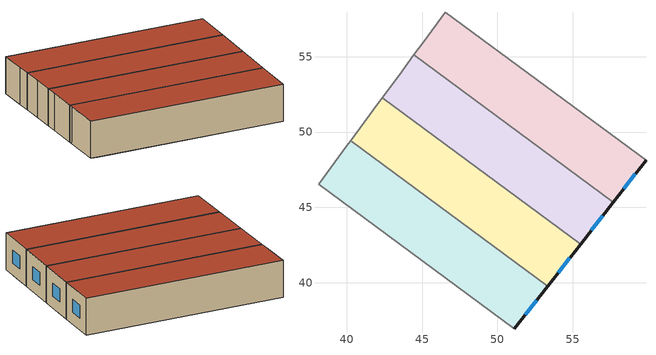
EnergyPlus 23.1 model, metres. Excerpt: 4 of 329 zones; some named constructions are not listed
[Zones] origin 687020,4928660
686cff947928e6ac_F9_dwelling_17
 floor adiabatic (EU_floor_Construction): 59.85,48.12 58.23,46.06 44.99,55.84 46.55,57.94 z27
 floor to 686cff947928e6ac_F8_dwelling_6 (EU_floor_Construction): 58.23,46.06 57.68,45.35 44.46,55.12 44.99,55.84 z27
 wall outside (EU_wall_Construction): 57.68,45.35 59.85,48.12 z27:30
 wall to 686cff947928e6ac_F9_dwelling_16 (EU_wall_Construction): 59.85,48.12 46.55,57.94 z27:30
 wall to 686cff947928e6ac_F9_dwelling_18 (EU_wall_Construction): 44.46,55.12 57.68,45.35 z27:30
 wall to 686cff947928e6ac_F9_dwelling_3 (EU_wall_Construction): 46.55,57.94 45.11,56 z27:30
 wall to 686cff947928e6ac_F9_dwelling_4 (EU_wall_Construction): 45.11,56 44.46,55.12 z27:30
 window (EU_Window_Construction): 58.39,46.25 59.14,47.22 z27.98:29.02
 roof outside (EU_roof_Construction): 57.68,45.35 59.85,48.12 46.55,57.94 44.46,55.12 z30
686cff947928e6ac_F9_dwelling_18
 floor to 686cff947928e6ac_F8_dwelling_6 (EU_floor_Construction): 57.68,45.35 56.39,43.7 43.21,53.42 44.46,55.12 z27
 floor to 686cff947928e6ac_F8_dwelling_8 (EU_floor_Construction): 56.39,43.7 55.51,42.57 42.37,52.28 43.21,53.42 z27
 wall outside (EU_wall_Construction): 55.51,42.57 57.68,45.35 z27:30
 wall to 686cff947928e6ac_F9_dwelling_19 (EU_wall_Construction): 42.37,52.28 55.51,42.57 z27:30
 wall to 686cff947928e6ac_F9_dwelling_5 (EU_wall_Construction): 43.47,53.78 42.37,52.28 z27:30
 wall to 686cff947928e6ac_F9_dwelling_4 (EU_wall_Construction): 44.46,55.12 43.47,53.78 z27:30
 window (EU_Window_Construction): 56.22,43.48 56.98,44.45 z27.98:29.02
 roof outside (EU_roof_Construction): 55.51,42.57 57.68,45.35 44.46,55.12 42.37,52.28 z30
686cff947928e6ac_F9_dwelling_19
 floor to 686cff947928e6ac_F8_dwelling_10 (EU_floor_Construction): 54.49,41.27 53.32,39.77 40.26,49.42 41.39,50.95 z27
 floor to 686cff947928e6ac_F8_dwelling_8 (EU_floor_Construction): 55.51,42.57 54.49,41.27 41.39,50.95 42.37,52.28 z27
 wall outside (EU_wall_Construction): 53.32,39.77 55.51,42.57 z27:30
 wall to 686cff947928e6ac_F9_dwelling_20 (EU_wall_Construction): 40.26,49.42 53.32,39.77 z27:30
 wall to 686cff947928e6ac_F9_dwelling_6 (EU_wall_Construction): 41.79,51.49 40.26,49.42 z27:30
 wall to 686cff947928e6ac_F9_dwelling_5 (EU_wall_Construction): 42.37,52.28 41.79,51.5 z27:30
 window (EU_Window_Construction): 54.03,40.68 54.8,41.66 z27.98:29.02
 roof outside (EU_roof_Construction): 53.32,39.77 55.51,42.57 42.37,52.28 40.26,49.42 z30
686cff947928e6ac_F9_dwelling_20
 floor to 686cff947928e6ac_F8_dwelling_12 (EU_floor_Construction): 52.5,38.73 51.12,36.96 38.59,46.21 39.93,48.01 z27
 floor to 686cff947928e6ac_F8_dwelling_10 (EU_floor_Construction): 53.32,39.77 52.5,38.73 39.93,48.01 38.59,46.21 38.13,46.55 40.26,49.42 z27
 wall outside (EU_wall_Construction): 51.12,36.96 53.32,39.77 z27:30
 wall to 686cff947928e6ac_F9_dwelling_21 (EU_wall_Construction): 38.13,46.55 51.12,36.96 z27:30
 wall to 686cff947928e6ac_F9_dwelling_7 (EU_wall_Construction): 40.02,49.1 38.13,46.55 z27:30
 wall to 686cff947928e6ac_F9_dwelling_6 (EU_wall_Construction): 40.26,49.42 40.02,49.1 z27:30
 window (EU_Window_Construction): 51.83,37.87 52.6,38.86 z27.98:29.02
 roof outside (EU_roof_Construction): 51.12,36.96 53.32,39.77 40.26,49.42 38.13,46.55 z30
[SCHEDULE:FILE] Column Number=1; Rows to Skip at Top=0; Number of Hours of Data=8760; Column Separator=Comma; Interpolate to Timestep=No; Minutes per Item=60; Adjust Schedule for Daylight Savings=Yes
Name | File
EU_Step8_GainSchedule_686cff947928e6ac_F0_dwelling_20_f000 | ../../schedules/686cff947928e6ac/686cff947928e6ac_F0_dwelling_20_f000_gain.csv
EU_Step8_GainSchedule_686cff947928e6ac_F0_dwelling_21_f000 | ../../schedules/686cff947928e6ac/686cff947928e6ac_F0_dwelling_21_f000_gain.csv
EU_Step8_GainSchedule_686cff947928e6ac_F0_dwelling_22_f000 | ../../schedules/686cff947928e6ac/686cff947928e6ac_F0_dwelling_22_f000_gain.csv
EU_Step8_GainSchedule_686cff947928e6ac_F0_dwelling_23_f000 | ../../schedules/686cff947928e6ac/686cff947928e6ac_F0_dwelling_23_f000_gain.csv
EU_Step8_GainSchedule_686cff947928e6ac_F0_dwelling_24_f000 | ../../schedules/686cff947928e6ac/686cff947928e6ac_F0_dwelling_24_f000_gain.csv
EU_Step8_GainSchedule_686cff947928e6ac_F0_dwelling_25_f000 | ../../schedules/686cff947928e6ac/686cff947928e6ac_F0_dwelling_25_f000_gain.csv
EU_Step8_GainSchedule_686cff947928e6ac_F0_dwelling_26_f000 | ../../schedules/686cff947928e6ac/686cff947928e6ac_F0_dwelling_26_f000_gain.csv
EU_Step8_GainSchedule_686cff947928e6ac_F0_dwelling_27_f000 | ../../schedules/686cff947928e6ac/686cff947928e6ac_F0_dwelling_27_f000_gain.csv
EU_Step8_GainSchedule_686cff947928e6ac_F0_dwelling_28_f000 | ../../schedules/686cff947928e6ac/686cff947928e6ac_F0_dwelling_28_f000_gain.csv
EU_Step8_GainSchedule_686cff947928e6ac_F0_dwelling_29_f000 | ../../schedules/686cff947928e6ac/686cff947928e6ac_F0_dwelling_29_f000_gain.csv
EU_Step8_GainSchedule_686cff947928e6ac_F0_dwelling_30_f000 | ../../schedules/686cff947928e6ac/686cff947928e6ac_F0_dwelling_30_f000_gain.csv
EU_Step8_GainSchedule_686cff947928e6ac_F0_dwelling_31_f000 | ../../schedules/686cff947928e6ac/686cff947928e6ac_F0_dwelling_31_f000_gain.csv
EU_Step8_GainSchedule_686cff947928e6ac_F0_dwelling_32_f000 | ../../schedules/686cff947928e6ac/686cff947928e6ac_F0_dwelling_32_f000_gain.csv
